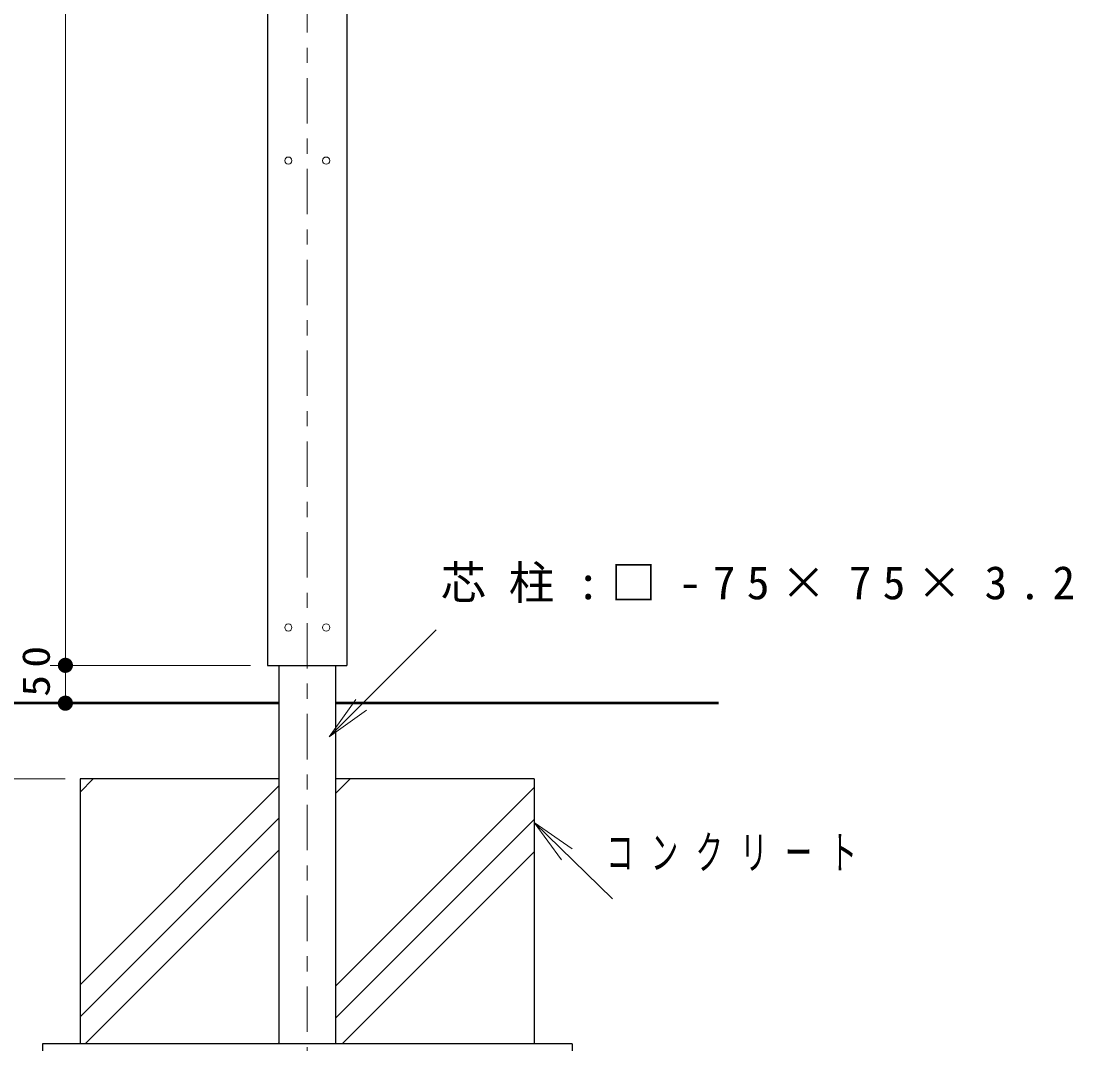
# Model space of a CAD drawing. Units: millimetres on the paper, scale 1:20. Extents: x -365 to 0, y 0 to 257.
# Drawn here: x -273.2 to -203.7, y 53.4 to 121 of the extents above; entities that cross this region are included whole.
import ezdxf

# ---------------------------------------------------------------- set-up
doc = ezdxf.new("R2010")
doc.units = ezdxf.units.MM
doc.linetypes.add('USER2', pattern=[6, 3, -1, 1, -1])
doc.layers.add('1_20', color=7, linetype='Continuous', lineweight=25)
doc.styles.add('ＭＳ ゴシック', font='')
doc.styles.get('ＭＳ ゴシック').set_extended_font_data('MS Gothic')

# ---------------------------------------------------------------- blocks, each defined once
blk = doc.blocks.new('open_arrow')
at = {"color": 0, "linetype": 'Continuous', "lineweight": -2}
blk.add_lwpolyline([(7.5, 1.25), (0, 0), (7.5, -1.25)], dxfattribs=at)
blk = doc.blocks.new('filled_dot')
at = {"color": 0, "linetype": 'Continuous', "lineweight": -2, "const_width": 1.25}
blk.add_lwpolyline([(-0.625, 0, 1), (0.625, 0, 1)], format="xyb", close=True, dxfattribs=at)

msp = doc.modelspace()

# ---------------------------------------------------------------- linework, layer by layer
at = {"layer": '1_20', "linetype": 'USER2', "lineweight": 13}
msp.add_line((-254.325, 195.242), (-254.325, 46.435), dxfattribs=at)
at = {"layer": '1_20', "lineweight": 13}
for p, q in [((-270.304, 78.452), (-270.304, 175.952)), ((-252.874, 73.725), (-245.803, 80.796)), ((-258.075, 78.452), (-271.304, 78.452)), ((-270.304, 75.952), (-270.304, 78.452)), ((-271.575, 70.952), (-296.192, 70.952)), ((-270.325, 70.952), (-296.192, 70.952)), ((-269.325, 70.086), (-268.459, 70.952)), ((-252.45, 69.991), (-251.489, 70.952)), ((-269.325, 57.359), (-256.2, 70.484)), ((-252.45, 57.263), (-239.325, 70.388)), ((-269.325, 55.237), (-256.2, 68.362)), ((-252.45, 55.142), (-239.325, 68.267)), ((-239.325, 68.061), (-234.15, 63.033)), ((-268.989, 53.452), (-256.2, 66.241)), ((-252.018, 53.452), (-239.325, 66.145)), ((-256.261, 53.452), (-256.2, 53.513))]:
    msp.add_line(p, q, dxfattribs=at)
at = {"layer": '1_20'}
for p, q in [((-256.95, 175.952), (-256.95, 78.452)), ((-251.7, 175.952), (-251.7, 78.452)), ((-256.95, 78.452), (-251.7, 78.452)), ((-256.2, 78.452), (-256.2, 53.452)), ((-252.45, 78.452), (-252.45, 53.452)), ((-256.2, 70.952), (-269.325, 70.952)), ((-269.325, 70.952), (-269.325, 53.452)), ((-239.325, 70.952), (-252.45, 70.952)), ((-239.325, 70.952), (-239.325, 53.452)), ((-236.825, 53.452), (-271.825, 53.452)), ((-271.825, 53.452), (-271.825, 48.452)), ((-236.825, 53.452), (-236.825, 48.452))]:
    msp.add_line(p, q, dxfattribs=at)
at = {"layer": '1_20', "color": 1, "lineweight": 50}
for p, q in [((-256.2, 75.952), (-283.441, 75.952)), ((-227.145, 75.952), (-252.45, 75.952))]:
    msp.add_line(p, q, dxfattribs=at)
at = {"layer": '1_20', "lineweight": 13}
for centre in [(-255.575, 111.785), (-253.075, 111.785), (-255.575, 80.952), (-253.075, 80.952)]:
    msp.add_circle(centre, 0.237, dxfattribs=at)

# ---------------------------------------------------------------- block references
at = {"layer": '1_20', "lineweight": 13, "xscale": 0.4, "yscale": 0.4}
for name, p, rotation in [('filled_dot', (-270.304, 78.452), 270), ('filled_dot', (-270.304, 78.452), 90), ('filled_dot', (-270.304, 75.952), 90), ('open_arrow', (-252.874, 73.725), 45), ('open_arrow', (-239.325, 68.061), 315.8)]:
    msp.add_blockref(name, p, dxfattribs=dict(at, rotation=rotation))

# ---------------------------------------------------------------- texts
at = {"layer": '1_20', "char_height": 2.199, "attachment_point": 4, "style": 'ＭＳ ゴシック'}
for s, insert in [('\\T1.5;芯柱:□-75×75×3.2', (-245.51, 83.796)), ('\\T1.64;\\W0.6;コンクリート', (-234.566, 66.033))]:
    msp.add_mtext(s, dxfattribs=dict(at, insert=insert))
at = {"layer": '1_20', "insert": (-271.304, 78.3), "char_height": 1.833, "attachment_point": 8, "rotation": 90, "style": 'ＭＳ ゴシック'}
msp.add_mtext('\\T1.34;\\W1.15;50', dxfattribs=at)

doc.saveas('drawing.dxf')
